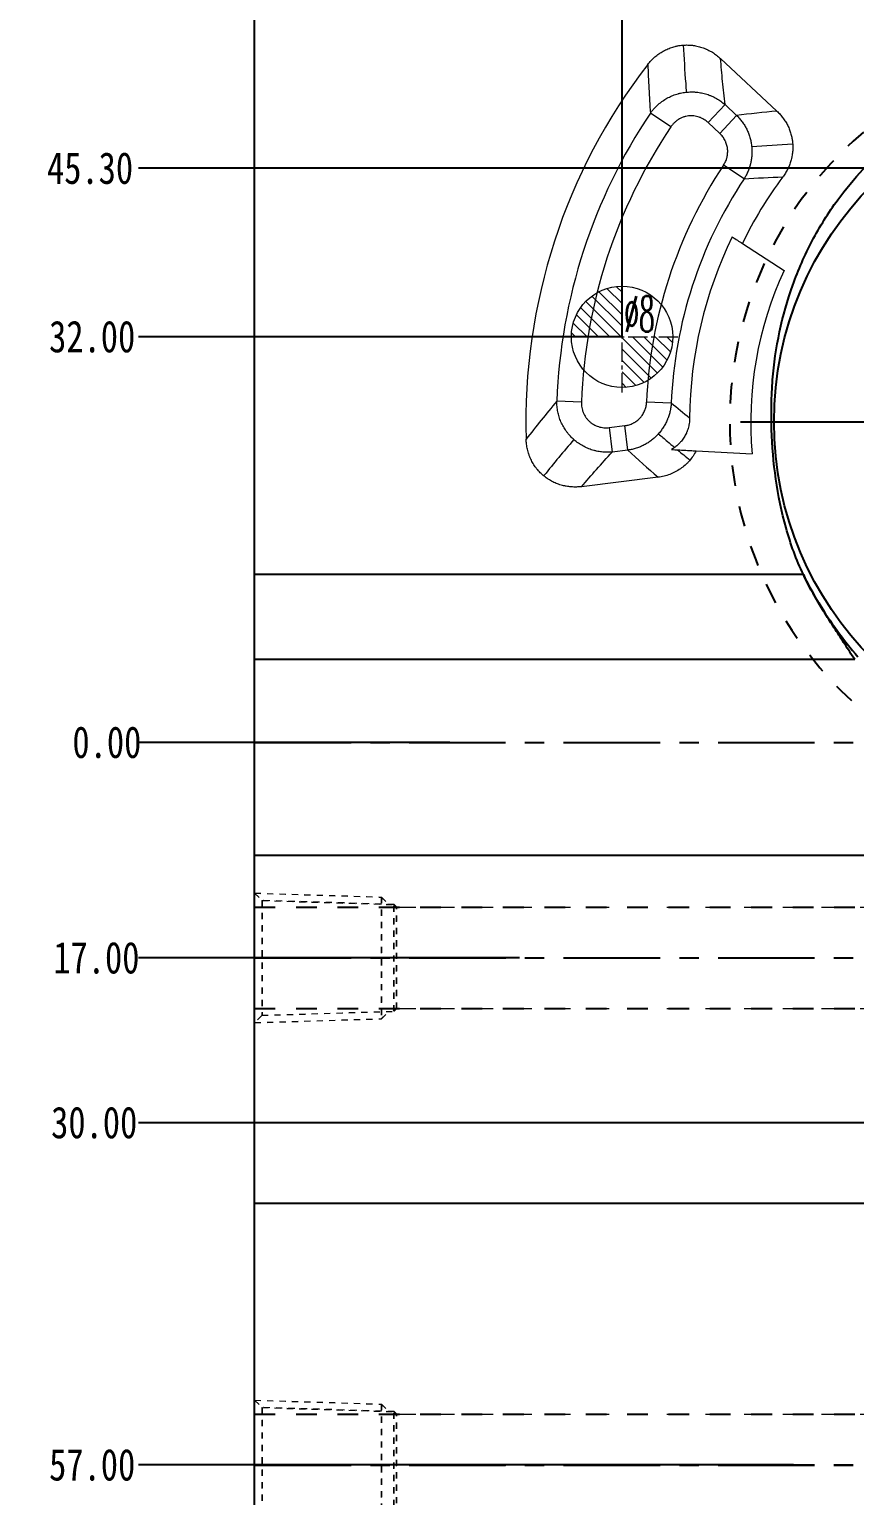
# Model space of a CAD drawing. Header units: millimetres. Extents: x 4 to 4769, y -754 to 1427.
# Drawn here: x 1296.2 to 1361.3, y 172.5 to 288.1 of the extents above; entities that cross this region are included whole.
import ezdxf

# ---------------------------------------------------------------- set-up
doc = ezdxf.new("R2010")
doc.units = ezdxf.units.MM
doc.header["$LTSCALE"] = 16.335
doc.header["$PDMODE"] = 3
doc.header["$PDSIZE"] = 0.3125
doc.linetypes.add('CENTER', pattern=[0.6, 0.375, -0.075, 0.075, -0.075])
doc.linetypes.add('HIDDEN', pattern=[0.2, 0.1, -0.1])
doc.layers.get('0').update_dxf_attribs({"linetype": 'CONTINUOUS'})
doc.layers.get('Defpoints').update_dxf_attribs({"linetype": 'CONTINUOUS'})
doc.layers.add('4', color=7, linetype='CONTINUOUS', true_color=0xffffff)
for name, color, linetype, lineweight in [('cool', 153, 'HIDDEN', 9), ('dim', 82, 'CONTINUOUS', 9), ('epin', 13, 'CONTINUOUS', 9)]:
    doc.layers.add(name, color=color, linetype=linetype, lineweight=lineweight)
doc.layers.add('DEFAULT_2', color=8, linetype='HIDDEN')
doc.styles.get("Standard").update_dxf_attribs({"font": 'txt', "width": 0.8})
doc.styles.add('TXT05', font='txt.shx', dxfattribs={"width": 0.5, "bigfont": 'gbcbig.shx'})
doc.dimstyles.get("Standard").update_dxf_attribs({"dimtxt": 0.15625, "dimasz": 0.1875, "dimexe": 0.125, "dimexo": 0.0625, "dimtad": 0, "dimtih": 1, "dimtoh": 1, "dimdsep": 46, "dimtxsty": 'Standard', "dimcen": 0.09, "dimadec": 0, "dimazin": 0, "dimtp": 0.01, "dimtm": 0.01, "dimtfac": 1, "dimtofl": 0, "dimtmove": 0, "dimatfit": 3, "dimfxl": 0, "dimtolj": 1, "dimarcsym": 0})

# ---------------------------------------------------------------- blocks, each defined once
blk = doc.blocks.new('*D98')
at = {"color": 4, "lineweight": -2, "transparency": 16777216}
blk.add_line((1415.18, 271.16), (1410.56, 269.25), dxfattribs=at)
at = {"color": 4, "transparency": 16777216}
blk.add_solid([(1410.24, 270.02), (1410.88, 268.48), (1405.94, 267.33)], dxfattribs=at)
at = {"layer": 'Defpoints', "color": 0, "transparency": 16777216}
for p in [(1405.94, 267.33), (1356.98, 247.03)]:
    blk.add_point(p, dxfattribs=at)
at = {"color": 6, "transparency": 16777216, "insert": (1423.8, 274.74), "char_height": 5, "attachment_point": 5, "rotation": 22.5219}
blk.add_mtext('\\A1;∅53.00', dxfattribs=at)
blk = doc.blocks.new('*D101')
at = {"color": 4, "lineweight": -2, "transparency": 16777216}
blk.add_line((1392.18, 269.82), (1388.05, 272.65), dxfattribs=at)
at = {"color": 4, "transparency": 16777216}
blk.add_solid([(1388.53, 273.34), (1387.58, 271.97), (1383.93, 275.48)], dxfattribs=at)
at = {"layer": 'Defpoints', "color": 0, "transparency": 16777216}
for p in [(1378.99, 278.88), (1383.93, 275.48)]:
    blk.add_point(p, dxfattribs=at)
at = {"color": 6, "transparency": 16777216, "insert": (1407.45, 259.33), "char_height": 5, "attachment_point": 5, "rotation": 325.5154}
blk.add_mtext('\\A1;∅6.00(\\M+5B4A9\\M+5CBBF\\M+5BFD7)', dxfattribs=at)
blk = doc.blocks.new('cool_jt_f11')
at = {"layer": 'cool', "ltscale": 0.3}
for p, q in [((0, 5.11), (0.58, 4.53)), ((0, 5.11), (10, 4.8)), ((10, 4.8), (10.58, 4.22)), ((10, 4.8), (10, -4.8)), ((0.58, 4.53), (0.58, -4.53)), ((11, 4.21), (0.58, 4.53)), ((0.58, 4.53), (11, 4.21)), ((11.21, 4), (11, 4.21)), ((11, -4.21), (11, 4.21)), ((11.21, -4), (11.21, 4)), ((0.58, -4.53), (0, -5.11)), ((0.58, -4.53), (11, -4.21)), ((10, -4.8), (10.58, -4.22)), ((11, -4.21), (11.21, -4)), ((0, -5.11), (10, -4.8))]:
    blk.add_line(p, q, dxfattribs=at)
blk = doc.blocks.new('*D122')
at = {"layer": 'Defpoints', "color": 0, "transparency": 16777216}
for p in [(1304.8, 231.89), (1329.37, 231.89), (1428.96, 231.89)]:
    blk.add_point(p, dxfattribs=at)
at = {"layer": 'dim', "color": 4, "lineweight": -2, "transparency": 16777216}
blk.add_line((1329.37, 231.89), (1304.8, 231.89), dxfattribs=at)
at = {"layer": 'dim', "color": 6, "transparency": 16777216, "insert": (1302.3, 231.89), "char_height": 2.5, "attachment_point": 5}
blk.add_mtext('\\A1;0.00', dxfattribs=at)
blk = doc.blocks.new('*D123')
at = {"layer": 'Defpoints', "color": 0, "transparency": 16777216}
for p in [(1428.96, 231.89), (1304.8, 214.89), (1334.86, 214.89)]:
    blk.add_point(p, dxfattribs=at)
at = {"layer": 'dim', "color": 4, "lineweight": -2, "transparency": 16777216}
blk.add_line((1334.86, 214.89), (1304.8, 214.89), dxfattribs=at)
at = {"layer": 'dim', "color": 6, "transparency": 16777216, "insert": (1301.47, 214.89), "char_height": 2.5, "attachment_point": 5}
blk.add_mtext('\\A1;17.00', dxfattribs=at)
blk = doc.blocks.new('*D124')
at = {"layer": 'Defpoints', "color": 0, "transparency": 16777216}
for p in [(1428.96, 231.89), (1304.8, 201.89), (1400.56, 201.89)]:
    blk.add_point(p, dxfattribs=at)
at = {"layer": 'dim', "color": 4, "lineweight": -2, "transparency": 16777216}
blk.add_line((1400.56, 201.89), (1304.8, 201.89), dxfattribs=at)
at = {"layer": 'dim', "color": 6, "transparency": 16777216, "insert": (1301.3, 201.89), "char_height": 2.5, "attachment_point": 5}
blk.add_mtext('\\A1;30.00', dxfattribs=at)
blk = doc.blocks.new('*D125')
at = {"layer": 'Defpoints', "color": 0, "transparency": 16777216}
for p in [(1428.96, 231.89), (1304.8, 174.89), (1356.49, 174.89)]:
    blk.add_point(p, dxfattribs=at)
at = {"layer": 'dim', "color": 4, "lineweight": -2, "transparency": 16777216}
blk.add_line((1356.49, 174.89), (1304.8, 174.89), dxfattribs=at)
at = {"layer": 'dim', "color": 6, "transparency": 16777216, "insert": (1301.14, 174.89), "char_height": 2.5, "attachment_point": 5}
blk.add_mtext('\\A1;57.00', dxfattribs=at)
blk = doc.blocks.new('*D126')
at = {"layer": 'Defpoints', "color": 0, "transparency": 16777216}
for p in [(1304.8, 277.18), (1378.16, 277.18), (1428.96, 231.89)]:
    blk.add_point(p, dxfattribs=at)
at = {"layer": 'dim', "color": 4, "lineweight": -2, "transparency": 16777216}
blk.add_line((1378.16, 277.18), (1304.8, 277.18), dxfattribs=at)
at = {"layer": 'dim', "color": 6, "transparency": 16777216, "insert": (1300.97, 277.18), "char_height": 2.5, "attachment_point": 5}
blk.add_mtext('\\A1;45.30', dxfattribs=at)
blk = doc.blocks.new('*D127')
at = {"layer": 'Defpoints', "color": 0, "transparency": 16777216}
for p in [(1304.8, 263.89), (1342.96, 263.89), (1428.96, 231.89)]:
    blk.add_point(p, dxfattribs=at)
at = {"layer": 'dim', "color": 4, "lineweight": -2, "transparency": 16777216}
blk.add_line((1342.96, 263.89), (1304.8, 263.89), dxfattribs=at)
at = {"layer": 'dim', "color": 6, "transparency": 16777216, "insert": (1301.14, 263.89), "char_height": 2.5, "attachment_point": 5}
blk.add_mtext('\\A1;32.00', dxfattribs=at)
blk = doc.blocks.new('*D128')
at = {"layer": 'Defpoints', "color": 0, "transparency": 16777216}
for p in [(1304.8, 316.89), (1338.75, 316.89), (1428.96, 231.89)]:
    blk.add_point(p, dxfattribs=at)
at = {"layer": 'dim', "color": 4, "lineweight": -2, "transparency": 16777216}
blk.add_line((1338.75, 316.89), (1304.8, 316.89), dxfattribs=at)
at = {"layer": 'dim', "color": 6, "transparency": 16777216, "insert": (1301.14, 316.89), "char_height": 2.5, "attachment_point": 5}
blk.add_mtext('\\A1;85.00', dxfattribs=at)
blk = doc.blocks.new('*D131')
at = {"layer": 'Defpoints', "color": 0, "transparency": 16777216}
for p in [(1342.95, 335.99), (1342.96, 263.89), (1428.96, 231.89)]:
    blk.add_point(p, dxfattribs=at)
at = {"layer": 'dim', "color": 4, "lineweight": -2, "transparency": 16777216}
for p, q in [((1342.95, 331.99), (1342.95, 335.99)), ((1342.96, 327.99), (1342.95, 331.99)), ((1342.96, 263.89), (1342.96, 327.99))]:
    blk.add_line(p, q, dxfattribs=at)
at = {"layer": 'dim', "color": 6, "transparency": 16777216, "insert": (1342.95, 339.66), "char_height": 2.5, "attachment_point": 5, "rotation": 90}
blk.add_mtext('\\A1;86.00', dxfattribs=at)
blk = doc.blocks.new('*D132')
at = {"layer": 'Defpoints', "color": 0, "transparency": 16777216}
for p in [(1338.96, 335.99), (1338.96, 318.88), (1428.96, 231.89)]:
    blk.add_point(p, dxfattribs=at)
at = {"layer": 'dim', "color": 4, "lineweight": -2, "transparency": 16777216}
blk.add_line((1338.96, 318.88), (1338.96, 335.99), dxfattribs=at)
at = {"layer": 'dim', "color": 6, "transparency": 16777216, "insert": (1338.96, 339.49), "char_height": 2.5, "attachment_point": 5, "rotation": 90}
blk.add_mtext('\\A1;90.00', dxfattribs=at)
blk = doc.blocks.new('*D134')
at = {"layer": 'Defpoints', "color": 0, "transparency": 16777216}
for p in [(1428.96, 231.89), (1338.96, 146.89), (1338.96, 124.99)]:
    blk.add_point(p, dxfattribs=at)
at = {"layer": 'dim', "color": 4, "lineweight": -2, "transparency": 16777216}
blk.add_line((1338.96, 146.89), (1338.96, 124.99), dxfattribs=at)
at = {"layer": 'dim', "color": 6, "transparency": 16777216, "insert": (1338.96, 121.49), "char_height": 2.5, "attachment_point": 5, "rotation": 90}
blk.add_mtext('\\A1;90.00', dxfattribs=at)
blk = doc.blocks.new('*D138')
at = {"layer": 'Defpoints', "color": 0, "transparency": 16777216}
for p in [(1428.96, 231.89), (1305.87, 146.89), (1332.36, 146.89)]:
    blk.add_point(p, dxfattribs=at)
at = {"layer": 'dim', "color": 4, "lineweight": -2, "transparency": 16777216}
blk.add_line((1332.36, 146.89), (1305.87, 146.89), dxfattribs=at)
at = {"layer": 'dim', "color": 6, "transparency": 16777216, "insert": (1302.21, 146.89), "char_height": 2.5, "attachment_point": 5}
blk.add_mtext('\\A1;85.00', dxfattribs=at)
blk = doc.blocks.new('89')
at = {"color": 1, "linetype": 'CENTER', "ltscale": 1.243955}
for p, q in [((787.16, 214.89), (1017.16, 214.89)), ((787.16, 174.89), (1017.16, 174.89))]:
    blk.add_line(p, q, dxfattribs=at)
at = {"layer": 'cool', "ltscale": 0.932966}
for p, q in [((798.37, 218.89), (1005.95, 218.89)), ((798.37, 210.89), (1005.95, 210.89)), ((798.37, 178.89), (1005.95, 178.89))]:
    blk.add_line(p, q, dxfattribs=at)
for p in [(787.16, 214.89), (787.16, 174.89)]:
    blk.add_blockref('cool_jt_f11', p, dxfattribs=at)
blk = doc.blocks.new('epin_ejp_8')
at = {"layer": 'epin'}
h = blk.add_hatch(dxfattribs=at)
h.set_pattern_fill('_ANSI31', color=123, scale=0.2, angle=90, style=0)
h.set_pattern_definition([(135, (-1217.56114, 35.9661), (-0.4490128, -0.4490128), [])])
h.paths.add_polyline_path([(0, 4, 0.414214), (-4, 0), (0, 0)])
h.paths.add_polyline_path([(4, 0), (0, 0), (0, -4, 0.414214)])
at = {"layer": 'epin', "color": 1, "linetype": 'CENTER', "ltscale": 0.248791}
for p, q in [((0, -4.4), (0, 4.4)), ((-4.4, 0), (4.4, 0))]:
    blk.add_line(p, q, dxfattribs=at)
at = {"layer": 'epin'}
blk.add_circle((0, 0), 4, dxfattribs=at)
at = {"layer": 'epin', "color": 6, "style": 'TXT05', "width": 0.5}
blk.add_text('%%c8', height=2.8, dxfattribs=at).set_placement((0.16, 0.4))
blk = doc.blocks.new('*D283')
at = {"layer": 'Defpoints', "color": 0, "transparency": 16777216}
for p in [(1304.1, 299.89), (1377.46, 299.89), (1428.96, 231.89)]:
    blk.add_point(p, dxfattribs=at)
at = {"layer": 'dim', "color": 4, "lineweight": -2, "transparency": 16777216}
blk.add_line((1377.46, 299.89), (1304.1, 299.89), dxfattribs=at)
at = {"layer": 'dim', "color": 6, "transparency": 16777216, "insert": (1300.44, 299.89), "char_height": 2.5, "attachment_point": 5}
blk.add_mtext('\\A1;68.00', dxfattribs=at)

msp = doc.modelspace()

# ---------------------------------------------------------------- linework, layer by layer
at = {"color": 7, "linetype": 'Continuous'}
for p, q in [((1313.96, 152.885), (1313.96, 310.885)), ((1357.272, 245.127), (1313.96, 245.127)), ((1361.321, 238.43), (1313.96, 238.43)), ((1367.419, 222.964), (1313.96, 222.964)), ((1369.977, 195.506), (1313.96, 195.506))]:
    msp.add_line(p, q, dxfattribs=at)
at = {"color": 1, "linetype": 'CENTER', "ltscale": 1.64824}
msp.add_line((1352.31, 257.183), (1410.61, 257.183), dxfattribs=at)
at = {"color": 1, "linetype": 'CENTER', "ltscale": 1.243955}
for p, q in [((1313.96, 231.885), (1543.96, 231.885)), ((1313.96, 214.885), (1543.96, 214.885)), ((1313.96, 174.885), (1543.96, 174.885))]:
    msp.add_line(p, q, dxfattribs=at)
at = {"color": 2, "linetype": 'Continuous'}
msp.add_circle((1381.46, 257.183), 26.5, dxfattribs=at)
at = {"color": 7, "linetype": 'Continuous'}
for centre, radius, start, end in [((1385.093, 258.788), 31.014, 208.98623, 210.82124), ((1384.939, 258.854), 30.893, 211.07351, 220.84959)]:
    msp.add_arc(centre, radius, start, end, dxfattribs=at)
for points, knots in [([(1359.993, 274.697), (1361.231, 276.369), (1363.381, 278.681), (1366.706, 281.199), (1369.41, 282.781), (1372.277, 284.041), (1375.261, 284.987), (1378.333, 285.602), (1380.418, 285.744), (1381.46, 285.752)], [0, 0, 0, 0, 0.2497016, 0.3747491, 0.4997986, 0.6248436, 0.7499027, 0.8749472, 1, 1, 1, 1]), ([(1354.847, 260.5), (1355.041, 263.034), (1355.851, 266.823), (1357.886, 271.498), (1359.238, 273.671), (1359.993, 274.697)], [0, 0, 0, 0, 0.4994712, 0.7497508, 1, 1, 1, 1]), ([(1357.272, 245.127), (1356.989, 245.718), (1356.482, 246.929), (1355.689, 249.428), (1355.022, 252.645), (1354.749, 255.915), (1354.734, 258.537), (1354.802, 259.846), (1354.847, 260.5)], [0, 0, 0, 0, 0.1250097, 0.2500321, 0.4999582, 0.7499218, 0.8749593, 1, 1, 1, 1]), ([(1357.965, 243.758), (1357.9, 243.876), (1357.656, 244.326), (1357.428, 244.784), (1357.272, 245.127)], [0, 0, 0, 0, 0.2633421, 1, 1, 1, 1]), ([(1361.321, 238.43), (1361.058, 238.83), (1360.558, 239.618), (1359.811, 240.762), (1359.106, 241.842), (1358.666, 242.551), (1358.46, 242.897)], [0, 0, 0, 0, 0.2704296, 0.5281987, 0.7722927, 1, 1, 1, 1])]:
    msp.add_open_spline(points, degree=3, knots=knots, dxfattribs=at)
msp.add_open_spline([(1357.272, 245.127), (1357.602, 244.439), (1357.968, 243.768), (1358.358, 243.111)], degree=3, dxfattribs=at)
at = {"layer": '4', "color": 7, "linetype": 'Continuous', "lineweight": 18}
for p, q in [((1350.733, 285.837), (1355.187, 281.683)), ((1352.454, 271.25), (1355.746, 269.113)), ((1348.804, 254.889), (1353.226, 254.657)), ((1345.804, 252.805), (1339.759, 252.063))]:
    msp.add_line(p, q, dxfattribs=at)
at = {"layer": '4', "color": 7, "linetype": 'Continuous', "lineweight": 13}
for p, q in [((1346.812, 280.442), (1345.194, 281.528)), ((1349.759, 280.781), (1351.088, 282.207)), ((1352.004, 281.353), (1350.674, 279.928)), ((1351.088, 282.207), (1352.004, 281.353)), ((1350.674, 279.928), (1349.759, 280.781)), ((1352.593, 276.347), (1350.969, 277.425)), ((1339.758, 258.732), (1337.811, 258.804)), ((1346.841, 258.647), (1344.894, 258.729)), ((1341.943, 256.725), (1343.185, 256.878)), ((1343.422, 254.943), (1343.185, 256.878)), ((1341.943, 256.725), (1342.18, 254.791)), ((1343.422, 254.943), (1342.18, 254.791))]:
    msp.add_line(p, q, dxfattribs=at)
at = {"layer": '4', "color": 7, "linetype": 'Continuous', "lineweight": 18}
for radius, start, end in [(46.092, 142.29991, 181.70009), (32.237, 143.19197, 154.12766), (33.172, 153.92581, 179.50981), (28.347, 155.11209, 185.11209)]:
    msp.add_arc((1381.46, 257.183), radius, start, end, dxfattribs=at)
at = {"layer": '4', "color": 7, "linetype": 'Continuous', "lineweight": 13}
for radius, start, end in [(43.68, 146.1265, 177.8735), (41.731, 146.1265, 177.8735), (36.598, 146.42151, 177.57849), (34.65, 146.42151, 177.57849)]:
    msp.add_arc((1381.46, 257.183), radius, start, end, dxfattribs=at)
at = {"layer": '4', "color": 7, "linetype": 'Continuous', "lineweight": 18}
for points, knots in [([(1344.991, 285.37), (1345.075, 285.478), (1345.251, 285.684), (1345.446, 285.871), (1345.65, 286.047), (1345.757, 286.13), (1345.896, 286.228), (1345.924, 286.247), (1345.981, 286.285), (1346.01, 286.303), (1346.096, 286.357), (1346.155, 286.392), (1346.332, 286.49), (1346.575, 286.609), (1346.828, 286.701), (1347.023, 286.76), (1347.088, 286.779), (1347.188, 286.803), (1347.221, 286.811), (1347.287, 286.825), (1347.321, 286.832), (1347.488, 286.864), (1347.756, 286.9), (1348.025, 286.908), (1348.228, 286.903), (1348.296, 286.899), (1348.397, 286.891), (1348.431, 286.888), (1348.499, 286.881), (1348.533, 286.877), (1348.702, 286.854), (1348.835, 286.829), (1349.097, 286.765), (1349.227, 286.726), (1349.418, 286.658), (1349.512, 286.621), (1349.606, 286.581), (1349.668, 286.553), (1349.699, 286.539), (1349.853, 286.465), (1349.972, 286.399), (1350.203, 286.258), (1350.425, 286.105), (1350.633, 285.93), (1350.733, 285.837)], [0, 0, 0, 0, 0.0625, 0.125, 0.125, 0.1875, 0.1875, 0.203125, 0.203125, 0.21875, 0.21875, 0.25, 0.25, 0.3125, 0.375, 0.375, 0.40625, 0.40625, 0.421875, 0.421875, 0.4375, 0.4375, 0.5, 0.5625, 0.5625, 0.59375, 0.59375, 0.609375, 0.609375, 0.625, 0.625, 0.6875, 0.6875, 0.75, 0.75, 0.78125, 0.796875, 0.796875, 0.8125, 0.8125, 0.875, 0.875, 0.9375, 1, 1, 1, 1]), ([(1355.187, 281.683), (1355.275, 281.601), (1355.442, 281.431), (1355.667, 281.157), (1355.801, 280.961), (1355.894, 280.809), (1355.924, 280.757), (1355.982, 280.653), (1356.01, 280.599), (1356.09, 280.439), (1356.186, 280.221), (1356.298, 279.885), (1356.352, 279.654), (1356.379, 279.507), (1356.384, 279.478), (1356.394, 279.419), (1356.398, 279.389), (1356.41, 279.3), (1356.417, 279.24), (1356.433, 279.062), (1356.443, 278.825), (1356.425, 278.471), (1356.391, 278.235), (1356.363, 278.088), (1356.357, 278.059), (1356.345, 278), (1356.325, 277.913), (1356.302, 277.826), (1356.252, 277.655), (1356.176, 277.431), (1356.08, 277.214), (1356, 277.055), (1355.972, 277.002), (1355.914, 276.897), (1355.883, 276.846), (1355.789, 276.693), (1355.722, 276.594), (1355.65, 276.498)], [0, 0, 0, 0, 0.0625, 0.125, 0.1875, 0.1875, 0.21875, 0.21875, 0.25, 0.25, 0.3125, 0.375, 0.4375, 0.4375, 0.453125, 0.453125, 0.46875, 0.46875, 0.5, 0.5, 0.5625, 0.625, 0.6875, 0.6875, 0.703125, 0.703125, 0.71875, 0.75, 0.75, 0.8125, 0.875, 0.875, 0.90625, 0.90625, 0.9375, 0.9375, 1, 1, 1, 1]), ([(1348.29, 257.467), (1348.288, 257.328), (1348.278, 257.191), (1348.254, 257.02), (1348.248, 256.987), (1348.236, 256.919), (1348.229, 256.886), (1348.208, 256.787), (1348.175, 256.658), (1348.123, 256.501), (1348.087, 256.41), (1348.062, 256.349), (1348.049, 256.319), (1347.983, 256.171), (1347.922, 256.061), (1347.791, 255.851), (1347.719, 255.753), (1347.624, 255.637), (1347.604, 255.615), (1347.565, 255.57), (1347.545, 255.548), (1347.485, 255.483), (1347.444, 255.442), (1347.318, 255.322), (1347.232, 255.249), (1347.053, 255.112), (1346.962, 255.049), (1346.867, 254.991)], [0, 0, 0, 0, 0.125, 0.125, 0.15625, 0.15625, 0.1875, 0.1875, 0.25, 0.3125, 0.34375, 0.34375, 0.375, 0.375, 0.5, 0.5, 0.625, 0.625, 0.65625, 0.65625, 0.6875, 0.6875, 0.75, 0.75, 0.875, 0.875, 1, 1, 1, 1]), ([(1339.759, 252.063), (1339.623, 252.046), (1339.353, 252.027), (1339.083, 252.034), (1338.814, 252.055), (1338.68, 252.072), (1338.513, 252.102), (1338.479, 252.109), (1338.412, 252.123), (1338.379, 252.13), (1338.28, 252.154), (1338.214, 252.171), (1338.019, 252.228), (1337.764, 252.317), (1337.521, 252.432), (1337.342, 252.529), (1337.283, 252.562), (1337.195, 252.616), (1337.166, 252.634), (1337.109, 252.671), (1337.081, 252.69), (1336.941, 252.786), (1336.727, 252.951), (1336.532, 253.137), (1336.393, 253.285), (1336.325, 253.361), (1336.26, 253.44), (1336.217, 253.494), (1336.196, 253.521), (1336.094, 253.656), (1336.018, 253.769), (1335.879, 254), (1335.816, 254.119), (1335.73, 254.303), (1335.689, 254.396), (1335.652, 254.491), (1335.628, 254.555), (1335.617, 254.587), (1335.561, 254.749), (1335.524, 254.879), (1335.462, 255.142), (1335.414, 255.408), (1335.392, 255.679), (1335.388, 255.816)], [0, 0, 0, 0, 0.0625, 0.125, 0.125, 0.1875, 0.1875, 0.203125, 0.203125, 0.21875, 0.21875, 0.25, 0.25, 0.3125, 0.375, 0.375, 0.40625, 0.40625, 0.421875, 0.421875, 0.4375, 0.4375, 0.5, 0.5625, 0.5625, 0.59375, 0.609375, 0.609375, 0.625, 0.625, 0.6875, 0.6875, 0.75, 0.75, 0.78125, 0.796875, 0.796875, 0.8125, 0.8125, 0.875, 0.875, 0.9375, 1, 1, 1, 1]), ([(1348.804, 254.889), (1348.732, 254.746), (1348.651, 254.61), (1348.475, 254.348), (1348.379, 254.223), (1348.223, 254.044), (1348.169, 253.986), (1348.085, 253.901), (1348.056, 253.873), (1347.998, 253.818), (1347.969, 253.791), (1347.821, 253.659), (1347.696, 253.561), (1347.437, 253.382), (1347.302, 253.3), (1347.126, 253.208), (1347.091, 253.19), (1347.019, 253.155), (1346.983, 253.138), (1346.873, 253.089), (1346.8, 253.059), (1346.577, 252.975), (1346.275, 252.882), (1345.963, 252.825), (1345.804, 252.805)], [0, 0, 0, 0, 0.125, 0.125, 0.25, 0.25, 0.3125, 0.3125, 0.34375, 0.34375, 0.375, 0.375, 0.5, 0.5, 0.625, 0.625, 0.65625, 0.65625, 0.6875, 0.6875, 0.75, 0.75, 0.875, 1, 1, 1, 1]), ([(1346.867, 254.991), (1347.047, 254.981), (1347.22, 254.972), (1347.558, 254.954), (1347.723, 254.946), (1348.044, 254.929), (1348.201, 254.921), (1348.507, 254.905), (1348.657, 254.897), (1348.804, 254.889)], [0, 0, 0, 0, 0.25, 0.25, 0.5, 0.5, 0.75, 0.75, 1, 1, 1, 1])]:
    msp.add_open_spline(points, degree=3, knots=knots, dxfattribs=at)
at = {"layer": '4', "color": 7, "linetype": 'Continuous', "lineweight": 13}
for points, knots in [([(1348.059, 283.185), (1348.041, 283.41), (1348.024, 283.633), (1347.932, 284.882), (1347.87, 285.895), (1347.822, 286.898)], [0, 0, 0, 0, 0.1787638, 0.1787638, 1, 1, 1, 1]), ([(1351.088, 282.207), (1351.018, 282.821), (1350.953, 283.431), (1350.835, 284.64), (1350.781, 285.241), (1350.733, 285.837)], [0, 0, 0, 0, 0.5, 0.5, 1, 1, 1, 1]), ([(1344.991, 285.37), (1345.015, 284.741), (1345.043, 284.107), (1345.11, 282.827), (1345.149, 282.181), (1345.194, 281.528)], [0, 0, 0, 0, 0.5, 0.5, 1, 1, 1, 1]), ([(1345.194, 281.528), (1345.235, 281.585), (1345.277, 281.641), (1345.364, 281.751), (1345.409, 281.804), (1345.547, 281.96), (1345.741, 282.158), (1345.955, 282.335), (1346.123, 282.459), (1346.18, 282.499), (1346.298, 282.577), (1346.357, 282.614), (1346.537, 282.721), (1346.784, 282.849), (1347.043, 282.952), (1347.241, 283.019), (1347.309, 283.039), (1347.41, 283.067), (1347.444, 283.076), (1347.512, 283.093), (1347.546, 283.102), (1347.717, 283.139), (1347.992, 283.185), (1348.27, 283.203), (1348.479, 283.205), (1348.549, 283.203), (1348.654, 283.199), (1348.69, 283.197), (1348.76, 283.192), (1348.795, 283.189), (1348.969, 283.172), (1349.107, 283.152), (1349.379, 283.096), (1349.513, 283.062), (1349.712, 282.999), (1349.811, 282.965), (1349.909, 282.927), (1349.974, 282.901), (1350.006, 282.887), (1350.167, 282.818), (1350.291, 282.756), (1350.532, 282.62), (1350.649, 282.545), (1350.874, 282.385), (1350.983, 282.299), (1351.088, 282.207)], [0, 0, 0, 0, 0.03125, 0.03125, 0.0625, 0.0625, 0.125, 0.1875, 0.1875, 0.21875, 0.21875, 0.25, 0.25, 0.3125, 0.375, 0.375, 0.40625, 0.40625, 0.421875, 0.421875, 0.4375, 0.4375, 0.5, 0.5625, 0.5625, 0.59375, 0.59375, 0.609375, 0.609375, 0.625, 0.625, 0.6875, 0.6875, 0.75, 0.75, 0.78125, 0.796875, 0.796875, 0.8125, 0.8125, 0.875, 0.875, 0.9375, 0.9375, 1, 1, 1, 1]), ([(1349.759, 280.781), (1349.707, 280.83), (1349.599, 280.921), (1349.483, 281), (1349.363, 281.072), (1349.301, 281.105), (1349.205, 281.151), (1349.172, 281.165), (1349.106, 281.191), (1349.073, 281.204), (1348.973, 281.238), (1348.838, 281.276), (1348.682, 281.302), (1348.594, 281.311), (1348.559, 281.313), (1348.541, 281.315), (1348.488, 281.318), (1348.453, 281.318), (1348.347, 281.318), (1348.207, 281.31), (1348.068, 281.286), (1347.965, 281.263), (1347.931, 281.254), (1347.862, 281.234), (1347.828, 281.223), (1347.729, 281.188), (1347.599, 281.134), (1347.476, 281.066), (1347.386, 281.01), (1347.356, 280.99), (1347.298, 280.95), (1347.269, 280.928), (1347.186, 280.863), (1347.081, 280.77), (1346.985, 280.667), (1346.895, 280.558), (1346.852, 280.501), (1346.812, 280.442)], [0, 0, 0, 0, 0.0625, 0.125, 0.125, 0.1875, 0.1875, 0.21875, 0.21875, 0.25, 0.25, 0.3125, 0.375, 0.390625, 0.390625, 0.40625, 0.40625, 0.4375, 0.4375, 0.5, 0.5625, 0.5625, 0.59375, 0.59375, 0.625, 0.625, 0.6875, 0.75, 0.75, 0.78125, 0.78125, 0.8125, 0.8125, 0.875, 0.9375, 0.9375, 1, 1, 1, 1]), ([(1352.004, 281.353), (1352.044, 281.313), (1352.085, 281.273), (1352.163, 281.189), (1352.201, 281.147), (1352.313, 281.018), (1352.454, 280.84), (1352.642, 280.557), (1352.751, 280.358), (1352.827, 280.205), (1352.851, 280.153), (1352.897, 280.048), (1352.919, 279.996), (1352.981, 279.836), (1353.055, 279.622), (1353.137, 279.292), (1353.173, 279.067), (1353.193, 278.897), (1353.199, 278.84), (1353.207, 278.726), (1353.21, 278.669), (1353.216, 278.498), (1353.213, 278.271), (1353.18, 277.933), (1353.139, 277.71), (1353.107, 277.57), (1353.101, 277.542), (1353.087, 277.487), (1353.065, 277.404), (1353.041, 277.322), (1352.989, 277.16), (1352.911, 276.948), (1352.767, 276.641), (1352.654, 276.444), (1352.593, 276.347)], [0, 0, 0, 0, 0.03125, 0.03125, 0.0625, 0.0625, 0.125, 0.1875, 0.25, 0.25, 0.28125, 0.28125, 0.3125, 0.3125, 0.375, 0.4375, 0.5, 0.5, 0.53125, 0.53125, 0.5625, 0.5625, 0.625, 0.6875, 0.75, 0.75, 0.765625, 0.765625, 0.78125, 0.8125, 0.8125, 0.875, 0.9375, 1, 1, 1, 1]), ([(1350.969, 277.425), (1351.033, 277.521), (1351.088, 277.621), (1351.156, 277.777), (1351.187, 277.857), (1351.213, 277.939), (1351.229, 277.994), (1351.237, 278.022), (1351.271, 278.162), (1351.288, 278.274), (1351.298, 278.445), (1351.299, 278.502), (1351.297, 278.587), (1351.296, 278.616), (1351.292, 278.673), (1351.289, 278.702), (1351.272, 278.845), (1351.249, 278.956), (1351.199, 279.12), (1351.18, 279.173), (1351.148, 279.253), (1351.136, 279.279), (1351.112, 279.332), (1351.1, 279.358), (1351.034, 279.485), (1350.974, 279.582), (1350.871, 279.718), (1350.834, 279.762), (1350.776, 279.826), (1350.757, 279.847), (1350.716, 279.888), (1350.696, 279.908), (1350.674, 279.928)], [0, 0, 0, 0, 0.125, 0.125, 0.1875, 0.21875, 0.21875, 0.25, 0.25, 0.375, 0.375, 0.4375, 0.4375, 0.46875, 0.46875, 0.5, 0.5, 0.625, 0.625, 0.6875, 0.6875, 0.71875, 0.71875, 0.75, 0.75, 0.875, 0.875, 0.9375, 0.9375, 0.96875, 0.96875, 1, 1, 1, 1]), ([(1337.811, 258.804), (1337.391, 258.302), (1336.98, 257.803), (1336.173, 256.807), (1335.777, 256.31), (1335.388, 255.816)], [0, 0, 0, 0, 0.5, 0.5, 1, 1, 1, 1]), ([(1342.18, 254.791), (1342.041, 254.778), (1341.902, 254.772), (1341.626, 254.775), (1341.488, 254.784), (1341.213, 254.815), (1341.075, 254.838), (1340.905, 254.876), (1340.87, 254.884), (1340.802, 254.901), (1340.769, 254.91), (1340.668, 254.938), (1340.601, 254.959), (1340.403, 255.025), (1340.145, 255.127), (1339.898, 255.255), (1339.747, 255.344), (1339.717, 255.362), (1339.658, 255.4), (1339.628, 255.419), (1339.54, 255.477), (1339.483, 255.517), (1339.315, 255.642), (1339.1, 255.819), (1338.905, 256.018), (1338.789, 256.149), (1338.766, 256.175), (1338.721, 256.229), (1338.699, 256.256), (1338.633, 256.339), (1338.591, 256.395), (1338.469, 256.566), (1338.32, 256.801), (1338.196, 257.05), (1338.113, 257.242), (1338.087, 257.307), (1338.038, 257.439), (1338.015, 257.505), (1337.952, 257.704), (1337.883, 257.973), (1337.842, 258.247), (1337.822, 258.455), (1337.817, 258.524), (1337.811, 258.664), (1337.81, 258.734), (1337.811, 258.804)], [0, 0, 0, 0, 0.0625, 0.0625, 0.125, 0.125, 0.1875, 0.1875, 0.203125, 0.203125, 0.21875, 0.21875, 0.25, 0.25, 0.3125, 0.375, 0.375, 0.390625, 0.390625, 0.40625, 0.40625, 0.4375, 0.4375, 0.5, 0.5625, 0.5625, 0.578125, 0.578125, 0.59375, 0.59375, 0.625, 0.625, 0.6875, 0.75, 0.75, 0.78125, 0.78125, 0.8125, 0.8125, 0.875, 0.9375, 0.9375, 0.96875, 0.96875, 1, 1, 1, 1]), ([(1339.758, 258.732), (1339.755, 258.66), (1339.756, 258.589), (1339.766, 258.448), (1339.782, 258.309), (1339.813, 258.171), (1339.842, 258.07), (1339.853, 258.036), (1339.876, 257.968), (1339.888, 257.935), (1339.928, 257.837), (1339.988, 257.71), (1340.061, 257.59), (1340.121, 257.503), (1340.142, 257.474), (1340.186, 257.418), (1340.208, 257.39), (1340.278, 257.311), (1340.376, 257.21), (1340.485, 257.121), (1340.57, 257.059), (1340.599, 257.039), (1340.644, 257.01), (1340.659, 257), (1340.689, 256.982), (1340.705, 256.973), (1340.781, 256.929), (1340.907, 256.866), (1341.039, 256.818), (1341.14, 256.787), (1341.174, 256.777), (1341.242, 256.76), (1341.277, 256.752), (1341.382, 256.732), (1341.451, 256.723), (1341.591, 256.711), (1341.732, 256.706), (1341.872, 256.716), (1341.943, 256.725)], [0, 0, 0, 0, 0.0625, 0.0625, 0.125, 0.1875, 0.1875, 0.21875, 0.21875, 0.25, 0.25, 0.3125, 0.375, 0.375, 0.40625, 0.40625, 0.4375, 0.4375, 0.5, 0.5625, 0.5625, 0.59375, 0.59375, 0.609375, 0.609375, 0.625, 0.625, 0.6875, 0.75, 0.75, 0.78125, 0.78125, 0.8125, 0.8125, 0.875, 0.875, 0.9375, 1, 1, 1, 1]), ([(1343.185, 256.878), (1343.214, 256.881), (1343.242, 256.885), (1343.299, 256.895), (1343.327, 256.9), (1343.412, 256.918), (1343.467, 256.932), (1343.631, 256.982), (1343.736, 257.024), (1343.864, 257.089), (1343.89, 257.102), (1343.94, 257.131), (1343.965, 257.145), (1344.037, 257.191), (1344.084, 257.223), (1344.221, 257.326), (1344.305, 257.403), (1344.403, 257.508), (1344.422, 257.53), (1344.459, 257.574), (1344.477, 257.596), (1344.529, 257.664), (1344.562, 257.711), (1344.653, 257.855), (1344.706, 257.956), (1344.76, 258.089), (1344.77, 258.116), (1344.79, 258.17), (1344.799, 258.197), (1344.824, 258.279), (1344.839, 258.334), (1344.875, 258.501), (1344.89, 258.614), (1344.894, 258.729)], [0, 0, 0, 0, 0.03125, 0.03125, 0.0625, 0.0625, 0.125, 0.125, 0.25, 0.25, 0.28125, 0.28125, 0.3125, 0.3125, 0.375, 0.375, 0.5, 0.5, 0.53125, 0.53125, 0.5625, 0.5625, 0.625, 0.625, 0.75, 0.75, 0.78125, 0.78125, 0.8125, 0.8125, 0.875, 0.875, 1, 1, 1, 1]), ([(1346.841, 258.647), (1346.834, 258.533), (1346.81, 258.307), (1346.746, 257.974), (1346.684, 257.757), (1346.631, 257.595), (1346.602, 257.514), (1346.571, 257.435), (1346.55, 257.381), (1346.539, 257.355), (1346.483, 257.223), (1346.384, 257.018), (1346.212, 256.726), (1346.081, 256.541), (1345.977, 256.406), (1345.941, 256.361), (1345.867, 256.274), (1345.829, 256.231), (1345.712, 256.105), (1345.551, 255.944), (1345.291, 255.726), (1345.105, 255.596), (1344.961, 255.503), (1344.912, 255.474), (1344.813, 255.416), (1344.763, 255.388), (1344.612, 255.309), (1344.407, 255.212), (1344.089, 255.093), (1343.87, 255.033), (1343.704, 254.994), (1343.648, 254.982), (1343.535, 254.961), (1343.479, 254.951), (1343.422, 254.943)], [0, 0, 0, 0, 0.0625, 0.125, 0.1875, 0.1875, 0.21875, 0.234375, 0.234375, 0.25, 0.25, 0.3125, 0.375, 0.4375, 0.4375, 0.46875, 0.46875, 0.5, 0.5, 0.5625, 0.625, 0.6875, 0.6875, 0.71875, 0.71875, 0.75, 0.75, 0.8125, 0.875, 0.9375, 0.9375, 0.96875, 0.96875, 1, 1, 1, 1]), ([(1339.154, 255.78), (1338.349, 254.839), (1337.572, 253.9), (1336.806, 252.947), (1336.793, 252.931), (1336.78, 252.915)], [0, 0, 0, 0, 0.9832675, 0.9832675, 1, 1, 1, 1]), ([(1345.833, 256.237), (1346.067, 256.035), (1346.302, 255.834), (1346.728, 255.474), (1346.918, 255.315), (1347.109, 255.155)], [0, 0, 0, 0, 0.5569039, 0.5569039, 1, 1, 1, 1]), ([(1339.759, 252.063), (1340.149, 252.517), (1340.545, 252.971), (1341.352, 253.88), (1341.762, 254.335), (1342.18, 254.791)], [0, 0, 0, 0, 0.5, 0.5, 1, 1, 1, 1])]:
    msp.add_open_spline(points, degree=3, knots=knots, dxfattribs=at)
for points in [[(1355.187, 281.683), (1354.112, 281.587), (1353.052, 281.476), (1352.004, 281.353)], [(1353.194, 278.89), (1354.256, 278.978), (1355.334, 279.051), (1356.428, 279.107)], [(1352.593, 276.347), (1353.602, 276.413), (1354.621, 276.464), (1355.65, 276.498)], [(1348.29, 257.467), (1347.8, 257.858), (1347.318, 258.251), (1346.841, 258.647)], [(1343.422, 254.943), (1344.198, 254.228), (1344.991, 253.515), (1345.804, 252.805)], [(1347.337, 254.966), (1347.662, 254.697), (1347.991, 254.428), (1348.323, 254.16)]]:
    msp.add_open_spline(points, degree=3, dxfattribs=at)
at = {"layer": '4', "color": 7, "linetype": 'Continuous', "lineweight": 18}
msp.add_open_spline([(1351.664, 271.763), (1351.928, 271.592), (1352.191, 271.421), (1352.454, 271.25)], degree=3, dxfattribs=at)
at = {"layer": 'cool', "ltscale": 0.932966}
for p, q in [((1325.17, 218.885), (1532.75, 218.885)), ((1325.17, 210.885), (1532.75, 210.885)), ((1325.17, 178.885), (1532.75, 178.885))]:
    msp.add_line(p, q, dxfattribs=at)
at = {"layer": 'DEFAULT_2', "color": 8, "linetype": 'HIDDEN'}
for p, q in [((1313.96, 218.885), (1543.96, 218.885)), ((1313.96, 210.885), (1543.96, 210.885)), ((1313.96, 178.885), (1543.96, 178.885))]:
    msp.add_line(p, q, dxfattribs=at)
msp.add_lwpolyline([(1357.965, 243.758), (1358.158, 243.415), (1358.46, 242.897)], dxfattribs=at)
for centre, radius, start, end in [((1381.46, 257.183), 30, 117.95289, 62.04711), ((1385.687, 259.341), 31.785, 210.70292, 211.12793)]:
    msp.add_arc(centre, radius, start, end, dxfattribs=at)

# ---------------------------------------------------------------- block references
msp.add_blockref('89', (526.803, 0))
at = {"layer": 'cool', "ltscale": 0.932966}
for p in [(1313.96, 214.885), (1313.96, 174.885)]:
    msp.add_blockref('cool_jt_f11', p, dxfattribs=at)
at = {"layer": 'epin'}
msp.add_blockref('epin_ejp_8', (1342.96, 263.885), dxfattribs=at)

# ---------------------------------------------------------------- dimensions: what is measured, and where the dimension line sits
dim = msp.add_diameter_dim_2p(p1=(1378.987, 278.882), p2=(1383.933, 275.485), text='<>(穿丝孔)', dimstyle='Standard', override={"dimtxt": 5, "dimasz": 5, "dimexe": 0, "dimexo": 0, "dimgap": 0, "dimtih": 0, "dimtoh": 0, "dimzin": 0, "dimcen": 0, "dimclrd": 4, "dimclre": 4, "dimclrt": 6, "dimtp": 0, "dimtm": 0, "dimtzin": 0})
dim.commit()
dim.dimension.update_dxf_attribs({"geometry": '*D101', "text_midpoint": (1407.452, 259.329)})
dim = msp.add_diameter_dim_2p(p1=(1356.981, 247.033), p2=(1405.939, 267.334), dimstyle='Standard', override={"dimtxt": 5, "dimasz": 5, "dimexe": 0, "dimexo": 0, "dimgap": 0, "dimtih": 0, "dimtoh": 0, "dimzin": 0, "dimcen": 0, "dimclrd": 4, "dimclre": 4, "dimclrt": 6, "dimtp": 0, "dimtm": 0, "dimtzin": 0})
dim.commit()
dim.dimension.update_dxf_attribs({"geometry": '*D98', "text_midpoint": (1423.798, 274.739)})
at = {"layer": 'dim'}
for feature_location, offset, dtype, origin, picture, middle in [((1338.96, 318.88), (0, 17.114), 1, (1428.96, 231.885), '*D132', (1338.96, 339.494)), ((1342.96, 263.885), (-0.006, 72.109), 1, (1428.96, 231.885), '*D131', (1342.955, 339.661)), ((1338.753, 316.885), (-33.949, 0), 0, (1428.96, 231.885), '*D128', (1301.137, 316.885)), ((1377.46, 299.885), (-73.356, 0), 0, (1428.96, 231.885), '*D283', (1300.437, 299.885)), ((1378.16, 277.183), (-73.356, 0), 0, (1428.96, 231.885), '*D126', (1300.971, 277.183)), ((1342.96, 263.885), (-38.156, 0), 0, (1428.96, 231.885), '*D127', (1301.137, 263.885)), ((1329.370336307, 231.885205182), (-24.566210572, 0), 0, (1428.96021265, 231.885205182), '*D122', (1302.304125735, 231.885205182)), ((1356.486, 174.885), (-51.682, 0), 0, (1428.96, 231.885), '*D125', (1301.137, 174.885)), ((1400.56, 201.885), (-95.756, 0), 0, (1428.96, 231.885), '*D124', (1301.304, 201.885)), ((1334.862, 214.885), (-30.057, 0), 0, (1428.96, 231.885), '*D123', (1301.471, 214.885)), ((1332.36, 146.885), (-26.486, 0), 0, (1428.96, 231.885), '*D138', (1302.208, 146.885)), ((1338.96, 146.885), (0, -21.892), 1, (1428.96, 231.885), '*D134', (1338.96, 121.494))]:
    dim = msp.add_ordinate_dim(feature_location=feature_location, offset=offset, dtype=dtype, origin=origin, dimstyle='Standard', override={"dimtxt": 2.5, "dimasz": 2, "dimexe": 0, "dimexo": 0, "dimgap": 0, "dimtih": 0, "dimtoh": 0, "dimzin": 0, "dimcen": 0, "dimclrd": 4, "dimclre": 4, "dimclrt": 6, "dimtp": 0, "dimtm": 0, "dimtzin": 0}, dxfattribs=at)
    dim.commit()
    dim.dimension.update_dxf_attribs({"geometry": picture, "text_midpoint": middle})

doc.saveas('drawing.dxf')
